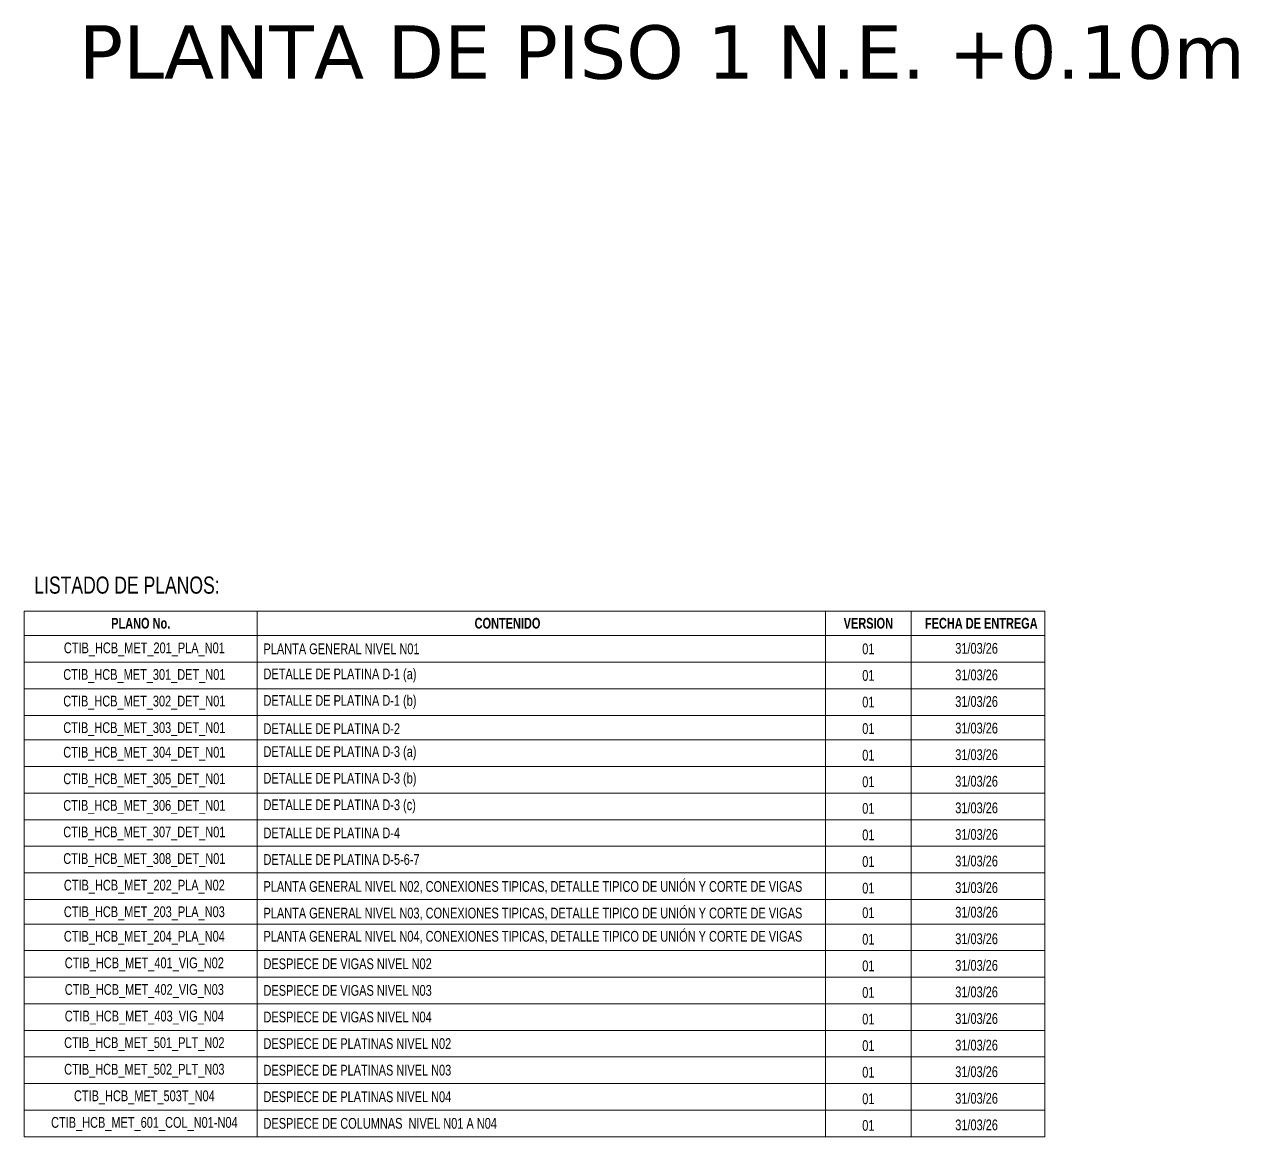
# Model space of a CAD drawing. Header units: millimetres. Extents: x -900 to 102491, y -15825 to 34550.
# Drawn here: x -180 to 11170, y -15825 to -5428 of the extents above; entities that cross this region are included whole.
import ezdxf
from ezdxf.enums import TextEntityAlignment as Align

# ---------------------------------------------------------------- set-up
doc = ezdxf.new("R2010")
doc.units = ezdxf.units.MM
doc.layers.add('E_TEXTOS', color=3, linetype='Continuous')
doc.layers.add('TEXTO GENRAL', color=3, linetype='Continuous')
doc.styles.add('CNI_TEXTOS', font='swisscl.ttf')
doc.styles.add('TEXTO GENERAL', font='verdana.ttf', dxfattribs={"height": 0.9})
doc.styles.add('Verdana', font='verdana.ttf', dxfattribs={"height": 1500})

msp = doc.modelspace()

# ---------------------------------------------------------------- linework, layer by layer
at = {"lineweight": 18}
for p, q in [((-179.5, -10911.8), (9356.9, -10911.8)), ((-179.5, -10911.8), (-179.5, -15824.7)), ((1996.7, -10911.8), (1996.7, -11141.3)), ((7308.5, -10911.8), (7308.5, -15824.7)), ((8108.2, -10911.8), (8108.2, -11141.3)), ((8108.2, -10911.8), (8108.2, -15824.7)), ((9356.9, -10911.8), (9356.9, -15824.7)), ((-179.5, -11141.3), (9356.9, -11141.3)), ((1996.7, -11141.3), (1996.7, -15824.7)), ((-179.5, -11389.8), (9356.9, -11389.8)), ((-179.5, -11638.3), (9356.9, -11638.3)), ((-179.5, -11886.8), (9356.9, -11886.8)), ((-179.5, -12116.3), (9356.9, -12116.3)), ((-179.5, -12364.8), (9356.9, -12364.8)), ((-179.5, -12613.3), (9356.9, -12613.3)), ((-179.5, -12861.8), (9356.9, -12861.8)), ((-179.5, -13110.2), (9356.9, -13110.2)), ((-179.5, -13358.7), (9356.9, -13358.7)), ((-179.5, -13607.2), (9356.9, -13607.2)), ((-179.5, -13836.7), (9356.9, -13836.7)), ((-179.5, -14085.2), (9356.9, -14085.2)), ((-179.5, -14333.7), (9356.9, -14333.7)), ((-179.5, -14582.2), (9356.9, -14582.2)), ((-179.5, -14830.7), (9356.9, -14830.7)), ((-179.5, -15079.2), (9356.9, -15079.2)), ((-179.5, -15327.7), (9356.9, -15327.7)), ((-179.5, -15576.2), (9356.9, -15576.2)), ((-179.5, -15824.7), (9356.9, -15824.7))]:
    msp.add_line(p, q, dxfattribs=at)

# ---------------------------------------------------------------- texts
at = {"color": 8, "lineweight": 18, "char_height": 100, "style": 'Verdana'}
for s, insert, width, attachment_point in [('{\\fSwis721 LtCn BT|b1|i0|c0;PLANO No.', (908.6, -11026.6), 2058.014, 5), ('{\\fSwis721 LtCn BT|b1|i0|c0;CONTENIDO', (4336.3, -11026.6), 4560.897, 5), ('{\\fSwis721 LtCn BT|b1|i0|c0;VERSION', (7708.3, -11026.6), 681.428, 5), ('{\\fSwis721 LtCn BT|b1|i0|c0;FECHA DE ENTREGA', (8763.8, -11026.6), 1192.997, 5), ('{\\fSwis721 LtCn BT|b0|i0|c0|p34;CTIB_HCB_MET_201_PLA_N01}', (942.4, -11270.6), 2058.014, 5), ('{\\fSwis721 LtCn BT|b0|i0|c0|p34;PLANTA GENERAL NIVEL N01}', (2055.9, -11265.6), 4560.897, 4), ('{\\fSwis721 LtCn BT|b0|i0|c0|p34;01}', (7708.3, -11266.2), 681.428, 5), ('{\\fSwis721 LtCn BT|b0|i0|c0|p34;31/03/26}', (8719.9, -11261.1), 764.857, 5), ('{\\fSwis721 LtCn BT|b0|i0|c0|p34;CTIB_HCB_MET_301_DET_N01}', (942.4, -11519.1), 2058.014, 5), ('{\\fSwis721 LtCn BT|b0|i0|c0|p34;DETALLE DE PLATINA D-1 (a)}', (2055.9, -11514), 4560.897, 4), ('{\\fSwis721 LtCn BT|b0|i0|c0|p34;01}', (7708.3, -11514.5), 681.428, 5), ('{\\fSwis721 LtCn BT|b0|i0|c0|p34;31/03/26}', (8719.9, -11509.6), 764.857, 5), ('{\\fSwis721 LtCn BT|b0|i0|c0|p34;CTIB_HCB_MET_302_DET_N01}', (942.4, -11767.6), 2058.014, 5), ('{\\fSwis721 LtCn BT|b0|i0|c0|p34;DETALLE DE PLATINA D-1 (b)}', (2055.9, -11762.5), 4560.897, 4), ('{\\fSwis721 LtCn BT|b0|i0|c0|p34;01}', (7708.3, -11762.8), 681.428, 5), ('{\\fSwis721 LtCn BT|b0|i0|c0|p34;31/03/26}', (8719.9, -11758.1), 764.857, 5), ('{\\fSwis721 LtCn BT|b0|i0|c0|p34;CTIB_HCB_MET_303_DET_N01}', (942.4, -12016.1), 2058.014, 5), ('{\\fSwis721 LtCn BT|b0|i0|c0|p34;DETALLE DE PLATINA D-2}', (2055.9, -12011), 4560.897, 4), ('{\\fSwis721 LtCn BT|b0|i0|c0|p34;01}', (7708.3, -12011.1), 681.428, 5), ('{\\fSwis721 LtCn BT|b0|i0|c0|p34;31/03/26}', (8719.9, -12006.6), 764.857, 5), ('{\\fSwis721 LtCn BT|b0|i0|c0|p34;CTIB_HCB_MET_304_DET_N01}', (942.4, -12245.6), 2058.014, 5), ('{\\fSwis721 LtCn BT|b0|i0|c0|p34;DETALLE DE PLATINA D-3 (a)}', (2055.9, -12240.5), 4560.897, 4), ('{\\fSwis721 LtCn BT|b0|i0|c0|p34;01}', (7708.3, -12259.6), 681.428, 5), ('{\\fSwis721 LtCn BT|b0|i0|c0|p34;31/03/26}', (8719.9, -12255), 764.857, 5), ('{\\fSwis721 LtCn BT|b0|i0|c0|p34;CTIB_HCB_MET_305_DET_N01}', (942.4, -12494.1), 2058.014, 5), ('{\\fSwis721 LtCn BT|b0|i0|c0|p34;DETALLE DE PLATINA D-3 (b)}', (2055.9, -12489), 4560.897, 4), ('{\\fSwis721 LtCn BT|b0|i0|c0|p34;01}', (7708.3, -12508.1), 681.428, 5), ('{\\fSwis721 LtCn BT|b0|i0|c0|p34;31/03/26}', (8719.9, -12503.5), 764.857, 5), ('{\\fSwis721 LtCn BT|b0|i0|c0|p34;CTIB_HCB_MET_306_DET_N01}', (942.4, -12742.6), 2058.014, 5), ('{\\fSwis721 LtCn BT|b0|i0|c0|p34;DETALLE DE PLATINA D-3 (c)}', (2055.9, -12737.5), 4560.897, 4), ('{\\fSwis721 LtCn BT|b0|i0|c0|p34;01}', (7708.3, -12756.6), 681.428, 5), ('{\\fSwis721 LtCn BT|b0|i0|c0|p34;31/03/26}', (8719.9, -12752), 764.857, 5), ('{\\fSwis721 LtCn BT|b0|i0|c0|p34;CTIB_HCB_MET_307_DET_N01}', (942.4, -12991.1), 2058.014, 5), ('{\\fSwis721 LtCn BT|b0|i0|c0|p34;DETALLE DE PLATINA D-4}', (2055.9, -12986), 4560.897, 4), ('{\\fSwis721 LtCn BT|b0|i0|c0|p34;01}', (7708.3, -13005.1), 681.428, 5), ('{\\fSwis721 LtCn BT|b0|i0|c0|p34;31/03/26}', (8719.9, -13000.5), 764.857, 5), ('{\\fSwis721 LtCn BT|b0|i0|c0|p34;CTIB_HCB_MET_308_DET_N01}', (942.4, -13239.5), 2058.014, 5), ('{\\fSwis721 LtCn BT|b0|i0|c0|p34;DETALLE DE PLATINA D-5-6-7}', (2055.9, -13234.5), 4560.897, 4), ('{\\fSwis721 LtCn BT|b0|i0|c0|p34;01}', (7708.3, -13253.6), 681.428, 5), ('{\\fSwis721 LtCn BT|b0|i0|c0|p34;31/03/26}', (8719.9, -13249), 764.857, 5), ('{\\fSwis721 LtCn BT|b0|i0|c0|p34;CTIB_HCB_MET_202_PLA_N02}', (942.4, -13488), 2058.014, 5), ('{\\fSwis721 LtCn BT|b0|i0|c0|p34;PLANTA GENERAL NIVEL N02, CONEXIONES TIPICAS, DETALLE TIPICO DE UNIÓN Y CORTE DE VIGAS}', (2055.9, -13495.1), 5252.651, 4), ('{\\fSwis721 LtCn BT|b0|i0|c0|p34;01}', (7708.3, -13502.1), 681.428, 5), ('{\\fSwis721 LtCn BT|b0|i0|c0|p34;31/03/26}', (8719.9, -13497.5), 764.857, 5), ('{\\fSwis721 LtCn BT|b0|i0|c0|p34;CTIB_HCB_MET_203_PLA_N03}', (942.4, -13736.5), 2058.014, 5), ('{\\fSwis721 LtCn BT|b0|i0|c0|p34;PLANTA GENERAL NIVEL N03, CONEXIONES TIPICAS, DETALLE TIPICO DE UNIÓN Y CORTE DE VIGAS}', (2055.9, -13743.6), 5252.651, 4), ('{\\fSwis721 LtCn BT|b0|i0|c0|p34;01}', (7708.3, -13731.6), 681.428, 5), ('{\\fSwis721 LtCn BT|b0|i0|c0|p34;31/03/26}', (8719.9, -13727), 764.857, 5), ('{\\fSwis721 LtCn BT|b0|i0|c0|p34;CTIB_HCB_MET_204_PLA_N04}', (942.4, -13966), 2058.014, 5), ('{\\fSwis721 LtCn BT|b0|i0|c0|p34;PLANTA GENERAL NIVEL N04, CONEXIONES TIPICAS, DETALLE TIPICO DE UNIÓN Y CORTE DE VIGAS}', (2055.9, -13961), 5252.651, 4), ('{\\fSwis721 LtCn BT|b0|i0|c0|p34;01}', (7708.3, -13980.1), 681.428, 5), ('{\\fSwis721 LtCn BT|b0|i0|c0|p34;31/03/26}', (8719.9, -13975.5), 764.857, 5), ('{\\fSwis721 LtCn BT|b0|i0|c0|p34;CTIB_HCB_MET_401_VIG_N02}', (942.4, -14214.5), 2058.014, 5), ('{\\fSwis721 LtCn BT|b0|i0|c0|p34;DESPIECE DE VIGAS NIVEL N02}', (2055.9, -14209.5), 4560.897, 4), ('{\\fSwis721 LtCn BT|b0|i0|c0|p34;01}', (7708.3, -14228.6), 681.428, 5), ('{\\fSwis721 LtCn BT|b0|i0|c0|p34;31/03/26}', (8719.9, -14224), 764.857, 5), ('{\\fSwis721 LtCn BT|b0|i0|c0|p34;CTIB_HCB_MET_402_VIG_N03}', (942.4, -14463), 2058.014, 5), ('{\\fSwis721 LtCn BT|b0|i0|c0|p34;DESPIECE DE VIGAS NIVEL N03}', (2055.9, -14458), 4560.897, 4), ('{\\fSwis721 LtCn BT|b0|i0|c0|p34;01}', (7708.3, -14477.1), 681.428, 5), ('{\\fSwis721 LtCn BT|b0|i0|c0|p34;31/03/26}', (8719.9, -14472.5), 764.857, 5), ('{\\fSwis721 LtCn BT|b0|i0|c0|p34;CTIB_HCB_MET_403_VIG_N04}', (942.4, -14711.5), 2058.014, 5), ('{\\fSwis721 LtCn BT|b0|i0|c0|p34;DESPIECE DE VIGAS NIVEL N04}', (2055.9, -14706.4), 4560.897, 4), ('{\\fSwis721 LtCn BT|b0|i0|c0|p34;01}', (7708.3, -14725.5), 681.428, 5), ('{\\fSwis721 LtCn BT|b0|i0|c0|p34;31/03/26}', (8719.9, -14721), 764.857, 5), ('{\\fSwis721 LtCn BT|b0|i0|c0|p34;CTIB_HCB_MET_501_PLT_N02}', (942.4, -14960), 2058.014, 5), ('{\\fSwis721 LtCn BT|b0|i0|c0|p34;DESPIECE DE PLATINAS NIVEL N02}', (2055.9, -14954.9), 4560.897, 4), ('{\\fSwis721 LtCn BT|b0|i0|c0|p34;01}', (7708.3, -14974), 681.428, 5), ('{\\fSwis721 LtCn BT|b0|i0|c0|p34;31/03/26}', (8719.9, -14969.5), 764.857, 5), ('{\\fSwis721 LtCn BT|b0|i0|c0|p34;CTIB_HCB_MET_502_PLT_N03}', (942.4, -15208.5), 2058.014, 5), ('{\\fSwis721 LtCn BT|b0|i0|c0|p34;DESPIECE DE PLATINAS NIVEL N03}', (2055.9, -15203.4), 4560.897, 4), ('{\\fSwis721 LtCn BT|b0|i0|c0|p34;01}', (7708.3, -15222.5), 681.428, 5), ('{\\fSwis721 LtCn BT|b0|i0|c0|p34;31/03/26}', (8719.9, -15218), 764.857, 5), ('{\\fSwis721 LtCn BT|b0|i0|c0|p34;CTIB_HCB_MET_503T_N04}', (942.4, -15457), 2058.014, 5), ('{\\fSwis721 LtCn BT|b0|i0|c0|p34;DESPIECE DE PLATINAS NIVEL N04}', (2055.9, -15451.9), 4560.897, 4), ('{\\fSwis721 LtCn BT|b0|i0|c0|p34;01}', (7708.3, -15471), 681.428, 5), ('{\\fSwis721 LtCn BT|b0|i0|c0|p34;31/03/26}', (8719.9, -15466.5), 764.857, 5), ('{\\fSwis721 LtCn BT|b0|i0|c0|p34;CTIB_HCB_MET_601_COL_N01-N04}', (942.4, -15705.5), 2058.014, 5), ('{\\fSwis721 LtCn BT|b0|i0|c0|p34;DESPIECE DE COLUMNAS  NIVEL N01 A N04}', (2055.9, -15700.4), 4560.897, 4), ('{\\fSwis721 LtCn BT|b0|i0|c0|p34;31/03/26}', (8719.9, -15714.9), 764.857, 5), ('{\\fSwis721 LtCn BT|b0|i0|c0|p34;01}', (7708.3, -15719.5), 681.428, 5)]:
    msp.add_mtext(s, dxfattribs=dict(at, insert=insert, width=width, attachment_point=attachment_point))
at = {"layer": 'E_TEXTOS', "style": 'CNI_TEXTOS'}
msp.add_text('LISTADO DE PLANOS:', height=160.02, dxfattribs=at).set_placement((-85.9, -10749.3))
at = {"layer": 'TEXTO GENRAL', "color": 3, "style": 'TEXTO GENERAL'}
msp.add_text('PLANTA DE PISO 1 N.E. +0.10m', height=500, dxfattribs=at).set_placement((5779, -5687.2), align=Align.MIDDLE_CENTER)

doc.saveas('drawing.dxf')
